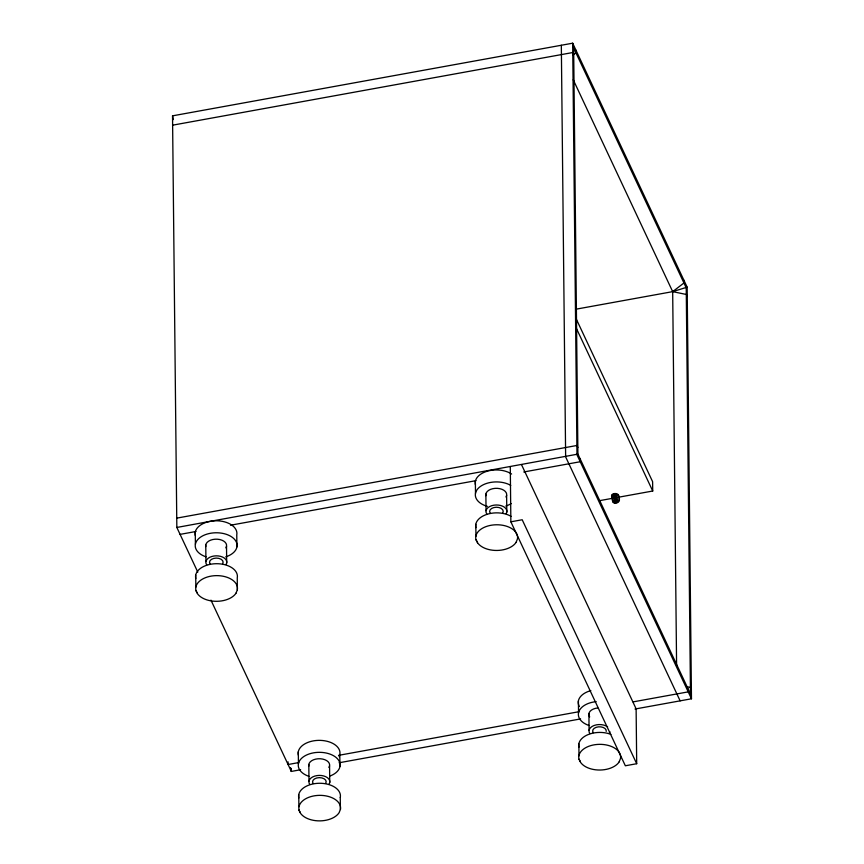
<?xml version="1.0" encoding="UTF-8"?>
<svg xmlns="http://www.w3.org/2000/svg" width="864" height="864" viewBox="0 0 864 864"><rect width="100%" height="100%" fill="white"/><g stroke="black" fill="none" stroke-linecap="round" stroke-linejoin="round"><path stroke-width="1.3" d="M195.772 578.513A20.93 12.798 -0.6 0 1 216.151 563.706A20.93 12.798 -0.6 0 1 237.265 577.843L237.341 589.81L236.034 593.071M516.132 542.225L517.45 538.963A20.93 12.798 -0.6 0 0 496.303 524.772A20.93 12.798 -0.6 0 0 475.945 539.644L477.144 541.955M619.175 761.789L620.482 758.538A20.93 12.798 -0.6 0 0 599.335 744.347A20.93 12.798 -0.6 0 0 578.977 759.208M197.802 572.13L176.839 527.461L172.53 115.841L572.67 43.2L687.161 287.161L672.678 291.643L575.802 309.226M635.018 709.031L691.47 698.792L576.979 454.82L572.67 43.2L573.653 47.974L577.908 454.108L176.839 527.461M572.875 55.21L575.942 52.855L575.91 50.112M172.627 125.172L572.767 52.531L573.718 54.562M176.742 518.13L576.882 445.489L577.843 447.53M180.079 534.373L196.009 531.49M230.504 525.226L475.999 480.654M523.768 471.982L580.23 461.732L580.198 458.989M615.449 497.092A1.739 1.058 -0.6 0 0 616.702 496.044L616.453 495.526A1.739 1.058 -0.6 0 0 614.488 495.061A1.739 1.058 -0.6 0 0 613.235 496.109L616.702 496.39A1.739 1.058 -0.6 0 1 615.449 497.437A1.739 1.058 -0.6 0 1 613.483 496.973L613.386 496.498M613.397 496.843L616.669 496.249M599.659 500.645L612.922 498.236M618.235 497.275L652.72 491.022L652.612 481.691L576.04 318.524M612.468 498.463L619.142 497.254L619.164 499.651A3.499 2.668 -25.1 0 1 615.859 502.654A3.499 2.668 -25.1 0 1 612.49 500.861L611.636 496.681A3.499 2.138 -0.6 0 1 614.131 494.294A3.499 2.138 -0.6 0 1 618.3 495.472L619.142 497.254M615.287 500.526L617.328 500.062A1.739 1.318 -25.1 0 1 614.099 500.645L617.468 499.792L614.185 500.386M510.862 521.813L522.202 519.761L636.692 763.722L625.352 765.774L510.862 521.813L510.289 466.927M298.696 762.588L288.09 764.521L288.058 761.854M338.515 755.363L578.696 711.763M633.096 701.881L688.23 691.87L688.198 689.126M300.618 769.738L291.33 771.433L210.946 600.134M339.098 762.761L580.608 718.913M686.707 686.653L690.422 687.42L691.373 689.461M580.176 761.519L579.085 759.197L580.597 762.404A20.866 12.766 -0.6 0 0 600.113 770.029A20.866 12.766 -0.6 0 0 619.229 761.81M197.046 592.801L195.955 590.479A20.93 12.798 -0.6 0 1 216.205 575.629A20.93 12.798 -0.6 0 1 237.319 589.81M300.078 812.365L298.987 810.043L300.499 813.262A20.866 12.766 -0.6 0 0 320.015 820.876A20.866 12.766 -0.6 0 0 339.131 812.657L340.384 809.384L340.265 797.407M573.653 47.974L686.232 287.874L690.487 694.008L691.47 698.792L687.161 287.161M687.258 296.492L686.308 294.462L672.678 291.643L573.242 79.769M575.575 326.635L652.72 491.022M577.908 454.108L690.487 694.008M680.13 700.844L565.639 456.883L561.33 45.263M521.629 464.875L636.12 708.836L636.692 763.722M476.053 539.633L477.554 542.84M195.955 590.479L197.456 593.687A20.866 12.766 -0.6 0 0 216.972 601.301A20.866 12.766 -0.6 0 0 236.099 593.082M172.53 115.841L173.297 119.588M290.563 767.675L291.33 771.433L291.298 768.766M617.35 499.532L617.317 499.36A1.739 1.318 -25.1 0 0 614.099 499.943L614.218 500.904A1.739 1.318 -25.1 0 0 617.447 500.321L617.436 499.608A1.739 1.318 -25.1 0 0 614.218 500.191M683.921 280.249L683.942 282.992L672.678 291.643L676.598 665.766M613.278 496.595L616.464 495.86A1.739 1.058 -0.6 0 0 614.498 495.407A1.739 1.058 -0.6 0 0 613.235 496.444L613.483 496.627A1.739 1.058 -0.6 0 0 613.764 496.843M588.913 713.61L589.086 730.285M578.416 700.963L578.545 712.94M578.869 743.872L578.988 755.849M506.617 495.385L506.801 512.06M485.87 494.046L486.054 510.71M475.373 481.399L475.502 493.366M475.826 524.308L475.945 536.285M339.811 754.499L339.941 766.476M329.562 765.796L329.735 782.471M308.815 764.456L308.988 781.132M298.318 751.81L298.436 763.787M298.76 794.718L298.89 806.695M236.898 546.901L236.768 534.935A20.93 12.798 -0.6 0 0 215.698 520.787A20.93 12.798 -0.6 0 0 195.318 535.604M226.519 546.232L226.692 562.907M205.772 544.892L205.945 561.568M195.275 532.246L195.404 544.223M195.728 575.154L195.847 587.131M210.082 563.933A6.804 4.158 -0.6 0 1 216.216 558.079A6.804 4.158 -0.6 0 1 222.642 563.728M206.723 564.851A10.465 6.404 -0.6 0 1 216.162 555.833A10.465 6.404 -0.6 0 1 226.044 564.538M205.794 546.566A10.465 6.404 -0.6 0 1 217.361 539.201A10.465 6.404 -0.6 0 1 225.871 547.862M206.042 556.837A20.93 12.798 -0.6 0 1 200.167 537.408A20.93 12.798 -0.6 0 1 232.535 537.494A20.93 12.798 -0.6 0 1 225.698 556.891M313.124 783.508A6.804 4.158 -0.6 0 1 319.259 777.643A6.804 4.158 -0.6 0 1 325.685 783.302M309.766 784.415A10.465 6.404 -0.6 0 1 319.194 775.408A10.465 6.404 -0.6 0 1 329.087 784.102M308.837 766.13A10.465 6.404 -0.6 0 1 320.393 758.765A10.465 6.404 -0.6 0 1 328.914 767.426M309.085 776.401A20.93 12.798 -0.6 0 1 302.908 757.188A20.93 12.798 -0.6 0 1 334.994 756.637A20.93 12.798 -0.6 0 1 329.929 776.045M298.361 755.168A20.93 12.798 -0.6 0 1 320.576 740.383A20.93 12.798 -0.6 0 1 339.109 756.702M299.084 810.173A20.866 12.766 -0.6 0 1 319.378 795.355A20.866 12.766 -0.6 0 1 340.427 809.503M298.804 798.077A20.93 12.798 -0.6 0 1 319.183 783.27A20.93 12.798 -0.6 0 1 340.297 797.407M593.222 732.65A6.804 4.158 -0.6 0 1 598.46 726.84A6.804 4.158 -0.6 0 1 606.215 731.387M609.854 731.624A10.465 6.404 -0.6 0 1 609.185 733.255M589.864 733.568A10.465 6.404 -0.6 0 1 594.065 725.501A10.465 6.404 -0.6 0 1 607.64 726.905M589.691 716.893A10.465 6.404 -0.6 0 1 597.737 707.962M589.183 725.555A20.93 12.798 -0.6 0 1 578.686 712.152A20.93 12.798 -0.6 0 1 596.192 701.644M579.312 706.493A20.93 12.798 -0.6 0 1 590.846 690.617M578.902 747.23A20.93 12.798 -0.6 0 1 588.244 734.54A20.93 12.798 -0.6 0 1 610.902 734.368M490.18 513.086A6.804 4.158 -0.6 0 1 496.314 507.233A6.804 4.158 -0.6 0 1 502.74 512.881M486.821 514.004A10.465 6.404 -0.6 0 1 496.26 504.986A10.465 6.404 -0.6 0 1 506.142 513.691M485.892 495.72A10.465 6.404 -0.6 0 1 497.459 488.344A10.465 6.404 -0.6 0 1 505.969 497.016M511.261 503.539A20.93 12.798 -0.6 0 1 505.796 506.045M487.372 506.358A20.93 12.798 -0.6 0 1 479.002 487.577A20.93 12.798 -0.6 0 1 510.754 485.395M475.416 484.747A20.93 12.798 -0.6 0 1 487.156 471.236A20.93 12.798 -0.6 0 1 511.596 474.023M475.87 527.666A20.93 12.798 -0.6 0 1 486.983 514.339A20.93 12.798 -0.6 0 1 511.078 516.326M516.197 542.236A20.866 12.766 -0.6 0 1 497.07 550.454A20.866 12.766 -0.6 0 1 477.576 542.83M619.369 497.07L618.3 494.78A3.499 2.138 -0.6 0 0 614.131 493.614A3.499 2.138 -0.6 0 0 611.626 496.001L612.706 498.28L612.738 501.368A3.499 2.668 -25.1 0 0 616.097 503.161A3.499 2.668 -25.1 0 0 619.402 500.159L619.369 497.07"/></g></svg>
